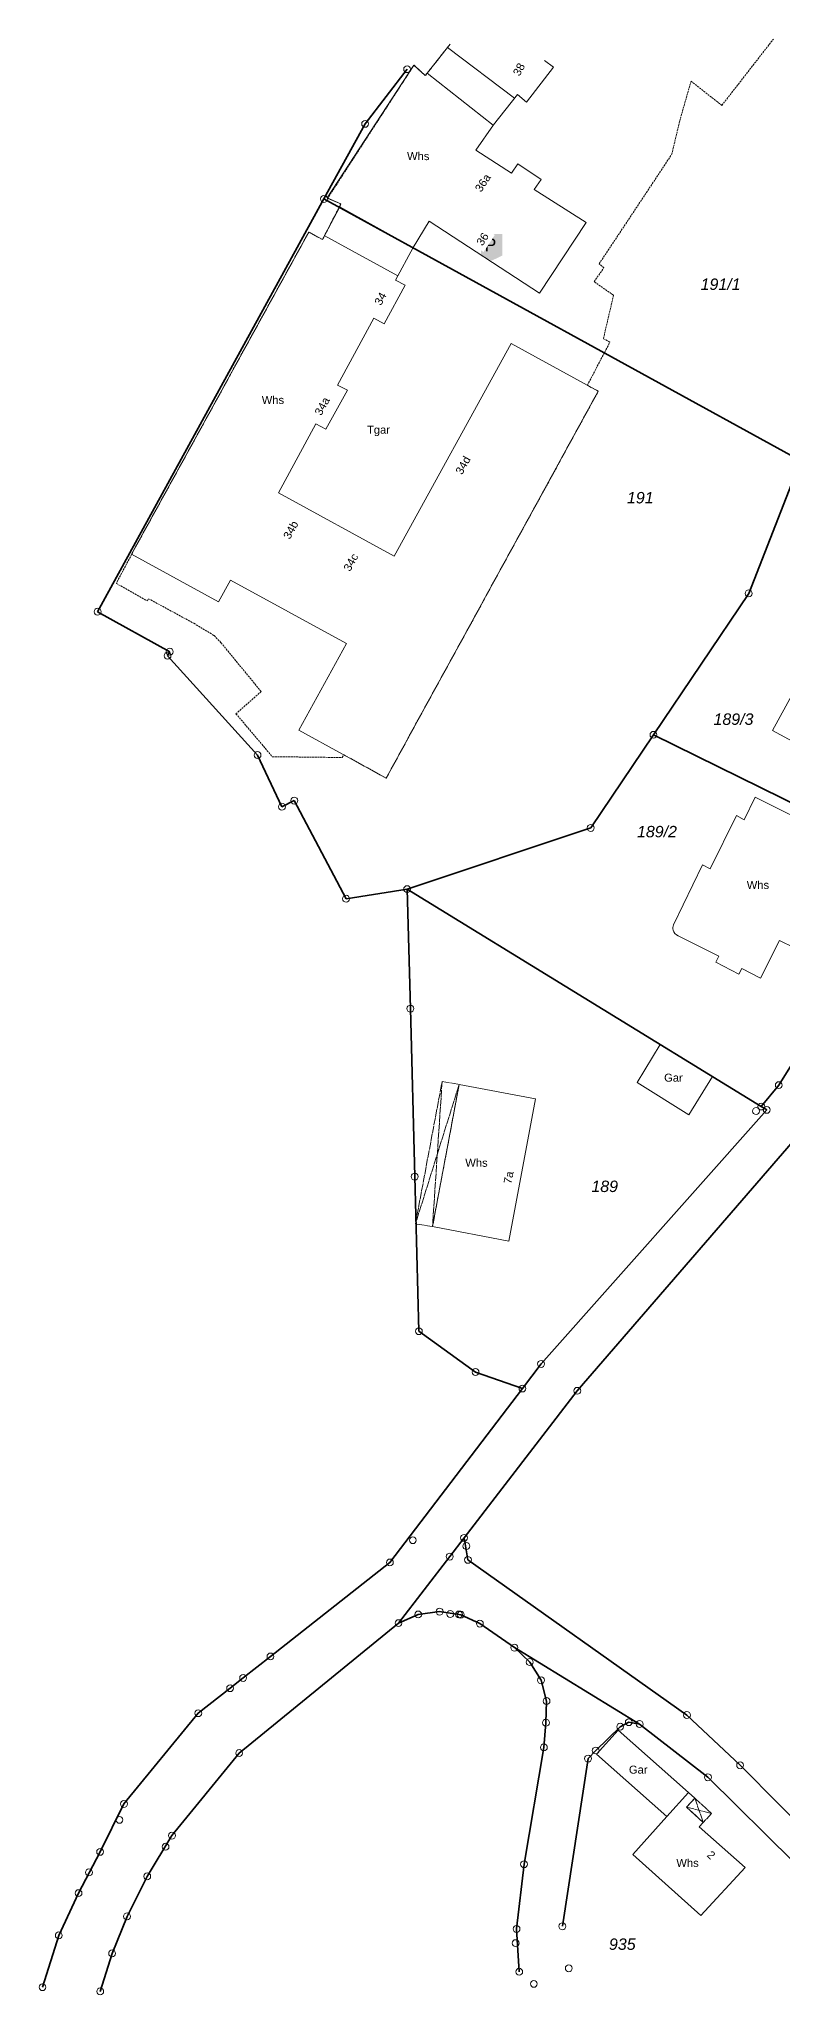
# Model space of a CAD drawing. Header units: metres. Extents: x -154 to 118, y -112 to 159.
# Drawn here: x -153.7 to -56.1, y -106.9 to 149.7 of the extents above; entities that cross this region are included whole.
import ezdxf

# ---------------------------------------------------------------- set-up
doc = ezdxf.new("R2010")
doc.units = ezdxf.units.M
for name, pattern in [('1600.2028', [0]), ('1600.2031', [1.5, 1, 0, 0, -0.5]), ('1600.2032', [0.5, 0.25, 0, 0, -0.25]), ('1600.2505', [0]), ('1600.2507', [0]), ('1600.2515', [0])]:
    doc.linetypes.add(name, pattern=pattern)
doc.layers.get('0').update_dxf_attribs({"color": 1, "linetype": 'CONTINUOUS'})
for name, color, linetype, lineweight in [('Flurstücke_Grenzpunkte', 255, 'CONTINUOUS', 0), ('Gebäude', 255, 'CONTINUOUS', 0), ('Lagebezeichnungen', 255, 'CONTINUOUS', 0), ('Migrationsobjekte', 7, 'CONTINUOUS', 18), ('Verkehr', 255, 'CONTINUOUS', 0)]:
    doc.layers.add(name, color=color, linetype=linetype, lineweight=lineweight)
doc.styles.add('Arial', font='Arial.ttf')
doc.styles.add('Flurstücksnummer - K 10 700', font='Arial Italic.ttf')
doc.styles.add('Flurstücksnummer_ Schrägstrich - K 10 700', font='Arial Italic.ttf')
doc.styles.add('Gebäudefunktion (nur BW)', font='Arial.ttf')
doc.styles.add('Sonstiger Text_ Bezeichnung - N 7 380', font='Arial.ttf')

# ---------------------------------------------------------------- blocks, each defined once
blk = doc.blocks.new('Tiefgarage')
at = {"true_color": 0xffffff}
blk.add_hatch(color=7, dxfattribs=at).paths.add_polyline_path([(-0.38168, -0.290077), (-0.38168, 0.473282), (0.38168, 0.473282), (0.38168, -0.290077), (0, -0.473282)], flags=0)
at = {"color": 7, "const_width": 0.000005}
blk.add_lwpolyline([(-0.38168, -0.290077), (-0.38168, 0.473282), (0.38168, 0.473282), (0.38168, -0.290077), (0, -0.473282), (-0.38168, -0.290077)], dxfattribs=at)
at = {"color": 7, "insert": (-0.259694, -0.137404), "char_height": 0.458016, "attachment_point": 7, "line_spacing_factor": 0.69, "style": 'Arial'}
blk.add_mtext('P', dxfattribs=at)
blk = doc.blocks.new('Grenzpunkt mit Abmarkung (Marke)')
at = {"color": 0, "lineweight": -2}
blk.add_circle((0, 0), 0.5, dxfattribs=at)

msp = doc.modelspace()

# ---------------------------------------------------------------- linework, layer by layer
at = {"layer": 'Flurstücke_Grenzpunkte', "color": 7, "linetype": '1600.2028', "lineweight": 35}
for p, q in [((-105.45, 145.76, 0.04), (-110.96, 138.59, 0.04)), ((-110.96, 138.59, 0.04), (-116.36, 128.73, 0.04)), ((-60.62, 76.99, 0.04), (-54.29, 93.12, 0.04)), ((-146.07, 74.58, 0.04), (-136.6, 69.33, 0.04)), ((-136.6, 69.33, 0.04), (-136.89, 68.81, 0.04)), ((-136.89, 68.81, 0.04), (-125.08, 55.77, 0.04)), ((-125.08, 55.77, 0.04), (-121.87, 48.99, 0.04)), ((-121.87, 48.99, 0.04), (-120.26, 49.8, 0.04)), ((-120.26, 49.8, 0.04), (-113.46, 36.92, 0.04)), ((-105.45, 38.18, 0.04), (-81.35, 46.21, 0.04)), ((-113.46, 36.92, 0.04), (-105.45, 38.18, 0.04)), ((-105.45, 38.18, 0.04), (-105.02, 22.51, 0.04)), ((-105.02, 22.51, 0.04), (-104.45, 0.46, 0.04)), ((-53.47, 17.6, 0.04), (-56.67, 12.47, 0.04)), ((-56.67, 12.47, 0.04), (-58.97, 9.66, 0.04)), ((-58.97, 9.66, 0.04), (-58.25, 9.22, 0.04)), ((-104.45, 0.46, 0.04), (-103.91, -19.82, 0.04)), ((-103.91, -19.82, 0.04), (-96.47, -25.18, 0.04)), ((-96.47, -25.18, 0.04), (-90.31, -27.34, 0.04)), ((-87.87, -24.12, 0.04), (-90.31, -27.34, 0.04)), ((-90.31, -27.34, 0.04), (-107.71, -50.16, 0.04)), ((-83.12, -27.64, 0.04), (-97.98, -46.93, 0.04)), ((-97.98, -46.93, 0.04), (-99.86, -49.39, 0.04)), ((-97.98, -46.93, 0.04), (-97.47, -49.82, 0.04)), ((-107.71, -50.16, 0.04), (-123.38, -62.49, 0.04)), ((-99.86, -49.39, 0.04), (-106.58, -58.12, 0.04)), ((-97.47, -49.82, 0.04), (-68.72, -70.18, 0.04)), ((-127.49, -75.16, 0.04), (-106.58, -58.12, 0.04)), ((-106.58, -58.12, 0.04), (-103.99, -56.98, 0.04)), ((-103.99, -56.98, 0.04), (-101.19, -56.61, 0.04)), ((-101.19, -56.61, 0.04), (-98.65, -56.98, 0.04)), ((-98.65, -56.98, 0.04), (-98.41, -57.02, 0.04)), ((-98.41, -57.02, 0.04), (-95.9, -58.18, 0.04)), ((-95.9, -58.18, 0.04), (-91.37, -61.33, 0.04)), ((-91.37, -61.33, 0.04), (-74.94, -71.36, 0.04)), ((-91.37, -61.33, 0.04), (-89.36, -63.23, 0.04)), ((-123.38, -62.49, 0.04), (-126.97, -65.31, 0.04)), ((-89.36, -63.23, 0.04), (-87.87, -65.62, 0.04)), ((-128.68, -66.66, 0.04), (-132.85, -69.94, 0.04)), ((-126.97, -65.31, 0.04), (-128.68, -66.66, 0.04)), ((-87.87, -65.62, 0.04), (-87.15, -68.34, 0.04)), ((-87.15, -68.34, 0.04), (-87.23, -71.18, 0.04)), ((-132.85, -69.94, 0.04), (-142.61, -81.84, 0.04)), ((-87.23, -71.18, 0.04), (-87.5, -74.42, 0.04)), ((-77.49, -71.71, 0.04), (-80.7, -74.83, 0.04)), ((-76.36, -71.12, 0.04), (-77.49, -71.71, 0.04)), ((-74.94, -71.36, 0.04), (-76.36, -71.12, 0.04)), ((-68.72, -70.18, 0.04), (-61.75, -76.77, 0.04)), ((-136.31, -86, 0.04), (-127.49, -75.16, 0.04)), ((-87.5, -74.42, 0.04), (-90.11, -89.75, 0.04)), ((-81.71, -75.89, 0.04), (-85.07, -97.89, 0.04)), ((-80.7, -74.83, 0.04), (-81.71, -75.89, 0.04)), ((-61.75, -76.77, 0.04), (-51.33, -87.24, 0.04)), ((-142.61, -81.84, 0.04), (-145.74, -88.13, 0.04)), ((-139.56, -91.34, 0.04), (-136.31, -86, 0.04)), ((-145.74, -88.13, 0.04), (-148.57, -93.54, 0.04)), ((-90.11, -89.75, 0.04), (-91.09, -98.24, 0.04)), ((-142.21, -96.59, 0.04), (-139.56, -91.34, 0.04)), ((-148.57, -93.54, 0.04), (-151.16, -99.09, 0.04)), ((-144.16, -101.45, 0.04), (-142.21, -96.59, 0.04)), ((-151.16, -99.09, 0.04), (-153.3, -105.89, 0.04)), ((-91.09, -98.24, 0.04), (-90.74, -103.86, 0.04)), ((-145.73, -106.44, 0.04), (-144.16, -101.45, 0.04))]:
    msp.add_line(p, q, dxfattribs=at)
at = {"layer": 'Gebäude', "color": 7, "linetype": '1600.2032', "lineweight": 18}
for p, q in [((-99.81, 149.04, 0.04), (-103.06, 144.92, 0.04)), ((-64.15, 141.01, 0.04), (-57.38, 149.71, 0.04)), ((-103.06, 144.92, 0.04), (-104.55, 146.29, 0.04)), ((-69.68, 138.95, 0.04), (-68.19, 144.19, 0.04)), ((-68.19, 144.19, 0.04), (-64.15, 141.01, 0.04)), ((-70.72, 134.59, 0.04), (-69.68, 138.95, 0.04)), ((-80.25, 120.22, 0.04), (-70.72, 134.59, 0.04)), ((-115.89, 128.81, 0.04), (-114.16, 128.08, 0.04)), ((-114.16, 128.08, 0.04), (-116.56, 123.4, 0.04)), ((-116.56, 123.4, 0.04), (-118.36, 124.39, 0.04)), ((-80.91, 117.88, 0.04), (-79.63, 119.69, 0.04)), ((-79.63, 119.69, 0.04), (-80.25, 120.22, 0.04)), ((-78.36, 116.1, 0.04), (-80.91, 117.88, 0.04)), ((-79.69, 110.41, 0.04), (-78.36, 116.1, 0.04)), ((-78.83, 109.96, 0.04), (-79.69, 110.41, 0.04)), ((-81.79, 104.3, 0.04), (-78.83, 109.96, 0.04)), ((-80.36, 103.51, 0.04), (-81.79, 104.3, 0.04)), ((-141.61, 82.11, 0.04), (-143.61, 78.3, 0.04)), ((-143.61, 78.3, 0.04), (-139.54, 75.99, 0.04)), ((-139.54, 75.99, 0.04), (-139.41, 76.29, 0.04)), ((-139.41, 76.29, 0.04), (-133.44, 73.06, 0.04)), ((-133.44, 73.06, 0.04), (-130.78, 71.45, 0.04)), ((-130.78, 71.45, 0.04), (-129.87, 70.51, 0.04)), ((-129.87, 70.51, 0.04), (-124.61, 64.11, 0.04)), ((-124.61, 64.11, 0.04), (-127.91, 61.2, 0.04)), ((-127.91, 61.2, 0.04), (-123.14, 55.56, 0.04)), ((-123.14, 55.56, 0.04), (-113.96, 55.45, 0.04)), ((-113.96, 55.45, 0.04), (-113.75, 55.81, 0.04)), ((-113.75, 55.81, 0.04), (-108.2, 52.75, 0.04))]:
    msp.add_line(p, q, dxfattribs=at)
at = {"layer": 'Gebäude', "color": 7, "linetype": '1600.2505', "lineweight": 18}
for p, q in [((-99.81, 149.04, 0.04), (-100.15, 148.59, 0.04)), ((-103.06, 144.92, 0.04), (-104.55, 146.29, 0.04)), ((-100.15, 148.59, 0.04), (-102.82, 145.22, 0.04)), ((-86.26, 146.03, 0.04), (-87.42, 146.92, 0.04)), ((-102.82, 145.22, 0.04), (-103.06, 144.92, 0.04)), ((-94.11, 138.46, 0.04), (-90.98, 142.43, 0.04)), ((-90.98, 142.43, 0.04), (-89.8, 141.43, 0.04)), ((-96.41, 135.13, 0.04), (-94.11, 138.46, 0.04)), ((-90.93, 133.36, 0.04), (-91.74, 132.11, 0.04)), ((-87.85, 131.29, 0.04), (-90.93, 133.36, 0.04)), ((-88.78, 129.99, 0.04), (-87.85, 131.29, 0.04)), ((-115.94, 128.89, 0.04), (-114.16, 128.08, 0.04)), ((-81.96, 125.64, 0.04), (-88.78, 129.99, 0.04)), ((-114.28, 127.72, 0.04), (-116.56, 123.4, 0.04)), ((-114.16, 128.08, 0.04), (-114.28, 127.72, 0.04)), ((-114.28, 127.72, 0.04), (-104.66, 122.37, 0.04)), ((-104.66, 122.37, 0.04), (-102.57, 125.8, 0.04)), ((-116.56, 123.4, 0.04), (-118.36, 124.39, 0.04)), ((-88.06, 116.39, 0.04), (-81.96, 125.64, 0.04)), ((-80.36, 103.51, 0.04), (-91.78, 109.79, 0.04)), ((-141.61, 82.11, 0.04), (-130.2, 75.86, 0.04)), ((-45.52, 80.95, 0.04), (-57.5, 59.01, 0.04)), ((-130.2, 75.86, 0.04), (-128.63, 78.72, 0.04)), ((-113.4, 70.42, 0.04), (-119.64, 59.05, 0.04)), ((-119.64, 59.05, 0.04), (-108.2, 52.75, 0.04)), ((-57.5, 59.01, 0.04), (-41.78, 50.43, 0.04)), ((-59.76, 50.23, 0.04), (-61.22, 47.28, 0.04)), ((-47.85, 44.25, 0.04), (-59.76, 50.23, 0.04)), ((-61.22, 47.28, 0.04), (-62.21, 47.84, 0.04)), ((-66.68, 41.37, 0.04), (-70.49, 33.5, 0.04)), ((-65.68, 40.85, 0.04), (-66.68, 41.37, 0.04)), ((-69.89, 32.06, 0.04), (-64.52, 29.38, 0.04)), ((-59.07, 26.5, 0.04), (-56.6, 31.45, 0.04)), ((-56.6, 31.45, 0.04), (-54.62, 30.46, 0.04)), ((-64.52, 29.38, 0.04), (-64.93, 28.6, 0.04)), ((-64.93, 28.6, 0.04), (-61.91, 27.03, 0.04)), ((-61.91, 27.03, 0.04), (-61.52, 27.79, 0.04)), ((-61.52, 27.79, 0.04), (-59.07, 26.5, 0.04)), ((-88.59, 10.66, 0.04), (-98.62, 12.55, 0.04)), ((-102.12, -6.1, 0.04), (-92.11, -7.99, 0.04)), ((-68.54, -80.33, 0.04), (-71.37, -83.5, 0.04)), ((-68.78, -82.26, 0.04), (-67.69, -81.1, 0.04)), ((-67.69, -81.1, 0.04), (-68.54, -80.33, 0.04)), ((-66.58, -84.26, 0.04), (-68.78, -82.26, 0.04)), ((-67.12, -84.85, 0.04), (-66.58, -84.26, 0.04))]:
    msp.add_line(p, q, dxfattribs=at)
for centre, radius, start, end in [((-69.51, 33.08, 0.04), 1.07, 156.7417, 195.0657), ((-69.48, 33.08, 0.04), 1.1, 194.7068, 247.8878)]:
    msp.add_arc(centre, radius, start, end, dxfattribs=at)
at = {"layer": 'Migrationsobjekte', "color": 7, "linetype": '1600.2507', "lineweight": 18}
for p, q in [((-102.82, 145.22, 0.04), (-94.15, 138.41, 0.04)), ((-116.35, 123.93, 0.04), (-106.67, 118.66, 0.04))]:
    msp.add_line(p, q, dxfattribs=at)
at = {"layer": 'Migrationsobjekte', "color": 7, "linetype": '1600.2031', "lineweight": 18}
for p, q in [((-104.36, -5.73, 0.04), (-100.85, 12.96, 0.04)), ((-100.85, 12.96, 0.04), (-102.12, -6.1, 0.04)), ((-100.85, 12.96, 0.04), (-98.62, 12.55, 0.04)), ((-102.12, -6.1, 0.04), (-104.36, -5.73, 0.04)), ((-68.78, -82.26, 0.04), (-67.69, -81.1, 0.04)), ((-67.69, -81.1, 0.04), (-65.49, -83.09, 0.04)), ((-67.69, -81.1, 0.04), (-66.58, -84.26, 0.04)), ((-68.78, -82.26, 0.04), (-65.49, -83.09, 0.04)), ((-66.58, -84.26, 0.04), (-68.78, -82.26, 0.04)), ((-65.49, -83.09, 0.04), (-66.58, -84.26, 0.04))]:
    msp.add_line(p, q, dxfattribs=at)
at = {"layer": 'Verkehr', "color": 253, "linetype": '1600.2515', "lineweight": 18, "true_color": 0x999999}
for p, q in [((-53.47, 17.6, 0.04), (-56.67, 12.47, 0.04)), ((-56.67, 12.47, 0.04), (-58.97, 9.66, 0.04)), ((-58.97, 9.66, 0.04), (-58.25, 9.22, 0.04)), ((-87.87, -24.12, 0.04), (-90.31, -27.34, 0.04)), ((-90.31, -27.34, 0.04), (-107.71, -50.16, 0.04)), ((-97.98, -46.93, 0.04), (-99.86, -49.39, 0.04)), ((-107.71, -50.16, 0.04), (-123.38, -62.49, 0.04)), ((-99.86, -49.39, 0.04), (-106.58, -58.12, 0.04)), ((-127.49, -75.16, 0.04), (-106.58, -58.12, 0.04)), ((-106.58, -58.12, 0.04), (-103.99, -56.98, 0.04)), ((-103.99, -56.98, 0.04), (-101.19, -56.61, 0.04)), ((-101.19, -56.61, 0.04), (-98.65, -56.98, 0.04)), ((-98.65, -56.98, 0.04), (-98.41, -57.02, 0.04)), ((-98.41, -57.02, 0.04), (-95.9, -58.18, 0.04)), ((-95.9, -58.18, 0.04), (-91.37, -61.33, 0.04)), ((-91.37, -61.33, 0.04), (-74.94, -71.36, 0.04)), ((-91.37, -61.33, 0.04), (-89.36, -63.23, 0.04)), ((-123.38, -62.49, 0.04), (-126.97, -65.31, 0.04)), ((-89.36, -63.23, 0.04), (-87.87, -65.62, 0.04)), ((-128.68, -66.66, 0.04), (-132.85, -69.94, 0.04)), ((-126.97, -65.31, 0.04), (-128.68, -66.66, 0.04)), ((-87.87, -65.62, 0.04), (-87.15, -68.34, 0.04)), ((-87.15, -68.34, 0.04), (-87.23, -71.18, 0.04)), ((-132.85, -69.94, 0.04), (-142.61, -81.84, 0.04)), ((-87.23, -71.18, 0.04), (-87.5, -74.42, 0.04)), ((-136.31, -86, 0.04), (-127.49, -75.16, 0.04)), ((-87.5, -74.42, 0.04), (-90.11, -89.75, 0.04)), ((-142.61, -81.84, 0.04), (-145.74, -88.13, 0.04)), ((-139.56, -91.34, 0.04), (-136.31, -86, 0.04)), ((-145.74, -88.13, 0.04), (-148.57, -93.54, 0.04)), ((-90.11, -89.75, 0.04), (-91.09, -98.24, 0.04)), ((-142.21, -96.59, 0.04), (-139.56, -91.34, 0.04)), ((-148.57, -93.54, 0.04), (-151.16, -99.09, 0.04)), ((-144.16, -101.45, 0.04), (-142.21, -96.59, 0.04)), ((-151.16, -99.09, 0.04), (-153.3, -105.89, 0.04)), ((-91.09, -98.24, 0.04), (-90.74, -103.86, 0.04)), ((-145.73, -106.44, 0.04), (-144.16, -101.45, 0.04))]:
    msp.add_line(p, q, dxfattribs=at)

# ---------------------------------------------------------------- block references
at = {"layer": 'Flurstücke_Grenzpunkte', "color": 7, "lineweight": 18, "xscale": 0.9, "yscale": 0.9, "zscale": 0.9}
for p in [(-105.45, 145.76, 0.04), (-110.96, 138.59, 0.04), (-116.36, 128.73, 0.04), (-60.62, 76.99, 0.04), (-146.07, 74.58, 0.04), (-136.6, 69.33, 0.04), (-136.89, 68.81, 0.04), (-73.12, 58.43, 0.04), (-125.08, 55.77, 0.04), (-121.87, 48.99, 0.04), (-120.26, 49.8, 0.04), (-81.35, 46.21, 0.04), (-105.45, 38.18, 0.04), (-113.46, 36.92, 0.04), (-105.02, 22.51, 0.04), (-56.67, 12.47, 0.04), (-59.66, 9.07, 0.04), (-58.97, 9.66, 0.04), (-58.25, 9.22, 0.04), (-104.45, 0.46, 0.04), (-103.91, -19.82, 0.04), (-96.47, -25.18, 0.04), (-87.87, -24.12, 0.04), (-90.31, -27.34, 0.04), (-83.12, -27.64, 0.04), (-104.7, -47.24, 0.04), (-97.98, -46.93, 0.04), (-97.67, -48.01, 0.04), (-107.71, -50.16, 0.04), (-99.86, -49.39, 0.04), (-97.47, -49.82, 0.04), (-101.19, -56.61, 0.04), (-106.58, -58.12, 0.04), (-103.99, -56.98, 0.04), (-99.78, -56.93, 0.04), (-98.65, -56.98, 0.04), (-98.41, -57.02, 0.04), (-95.9, -58.18, 0.04), (-91.37, -61.33, 0.04), (-123.38, -62.49, 0.04), (-89.36, -63.23, 0.04), (-128.68, -66.66, 0.04), (-126.97, -65.31, 0.04), (-87.87, -65.62, 0.04), (-87.15, -68.34, 0.04), (-132.85, -69.94, 0.04), (-87.23, -71.18, 0.04), (-77.49, -71.71, 0.04), (-76.36, -71.12, 0.04), (-74.94, -71.36, 0.04), (-68.72, -70.18, 0.04), (-87.5, -74.42, 0.04), (-80.7, -74.83, 0.04), (-127.49, -75.16, 0.04), (-81.71, -75.89, 0.04), (-61.75, -76.77, 0.04), (-65.97, -78.35, 0.04), (-142.61, -81.84, 0.04), (-143.2, -83.93, 0.04), (-137.15, -87.46, 0.04), (-136.31, -86, 0.04), (-145.74, -88.13, 0.04), (-90.11, -89.75, 0.04), (-147.2, -90.82, 0.04), (-139.56, -91.34, 0.04), (-148.57, -93.54, 0.04), (-142.21, -96.59, 0.04), (-85.07, -97.89, 0.04), (-151.16, -99.09, 0.04), (-91.21, -100.1, 0.04), (-91.09, -98.24, 0.04), (-144.16, -101.45, 0.04), (-90.74, -103.86, 0.04), (-88.82, -105.45, 0.04), (-84.23, -103.41, 0.04), (-153.3, -105.89, 0.04), (-145.73, -106.44, 0.04)]:
    msp.add_blockref('Grenzpunkt mit Abmarkung (Marke)', p, dxfattribs=at)
at = {"layer": 'Gebäude', "color": 142, "lineweight": 18, "true_color": 0x12adde, "xscale": 3.7, "yscale": 3.7, "zscale": 3.7}
msp.add_blockref('Tiefgarage', (-94.35, 122.39, 0.04), dxfattribs=at)

# ---------------------------------------------------------------- texts
at = {"layer": 'Flurstücke_Grenzpunkte', "color": 7, "lineweight": 18, "char_height": 1.5, "attachment_point": 5, "rotation": 0.0091, "line_spacing_factor": 0.69, "bg_fill": 2}
for s, insert, style in [('191/1', (-64.31, 117.54, 0.04), 'Flurstücksnummer_ Schrägstrich - K 10 700'), ('191', (-74.85, 89.53, 0.04), 'Flurstücksnummer - K 10 700'), ('189/3', (-62.62, 60.47, 0.04), 'Flurstücksnummer_ Schrägstrich - K 10 700'), ('189/2', (-72.66, 45.72, 0.04), 'Flurstücksnummer_ Schrägstrich - K 10 700'), ('189', (-79.52, -0.82, 0.04), 'Flurstücksnummer - K 10 700'), ('935', (-77.21, -100.25, 0.04), 'Flurstücksnummer - K 10 700')]:
    msp.add_mtext(s, dxfattribs=dict(at, insert=insert, style=style))
at = {"layer": 'Gebäude', "color": 7, "lineweight": 18, "char_height": 1.05, "attachment_point": 5, "rotation": 0.0091, "line_spacing_factor": 0.69, "style": 'Gebäudefunktion (nur BW)', "bg_fill": 2}
for s, insert in [('Whs', (-103.99, 134.35, 0.04)), ('Whs', (-123.06, 102.35, 0.04)), ('Tgar', (-109.21, 98.3, 0.04)), ('Whs', (-59.41, 38.72, 0.04)), ('Gar', (-70.5, 13.44, 0.04)), ('Whs', (-96.35, 2.27, 0.04)), ('Gar', (-75.12, -77.35, 0.04)), ('Whs', (-68.65, -89.59, 0.04))]:
    msp.add_mtext(s, dxfattribs=dict(at, insert=insert))
at = {"layer": 'Lagebezeichnungen', "color": 7, "lineweight": 18, "char_height": 1.05, "attachment_point": 5, "line_spacing_factor": 0.69, "style": 'Sonstiger Text_ Bezeichnung - N 7 380', "bg_fill": 2}
for s, insert, rotation in [('38', (-90.77, 145.73, 0.04), 61.2972), ('36a', (-95.51, 130.85, 0.04), 56.6361), ('34', (-108.95, 115.64, 0.04), 61.2964), ('34a', (-116.6, 101.54, 0.04), 61.2955), ('34d', (-98.11, 93.79, 0.04), 61.2964), ('34b', (-120.71, 85.31, 0.04), 61.2936), ('34c', (-112.83, 81.06, 0.04), 61.2936)]:
    msp.add_mtext(s, dxfattribs=dict(at, insert=insert, rotation=rotation))

# ---------------------------------------------------------------- next in the draw order: linework, layer by layer
at = {"layer": 'Flurstücke_Grenzpunkte', "color": 7, "linetype": '1600.2028', "lineweight": 35}
for p, q in [((-116.36, 128.73, 0.04), (-146.07, 74.58, 0.04)), ((-73.12, 58.43, 0.04), (-60.62, 76.99, 0.04)), ((-81.35, 46.21, 0.04), (-73.12, 58.43, 0.04)), ((-73.12, 58.43, 0.04), (-47.09, 45.62, 0.04)), ((-105.45, 38.18, 0.04), (-58.97, 9.66, 0.04)), ((-58.25, 9.22, 0.04), (-87.87, -24.12, 0.04)), ((-51.42, 8.99, 0.04), (-83.12, -27.64, 0.04)), ((-74.94, -71.36, 0.04), (-65.97, -78.35, 0.04))]:
    msp.add_line(p, q, dxfattribs=at)
at = {"layer": 'Gebäude', "color": 7, "linetype": '1600.2505', "lineweight": 18}
for p, q in [((-104.55, 146.29, 0.04), (-115.94, 128.89, 0.04)), ((-89.8, 141.43, 0.04), (-86.26, 146.03, 0.04)), ((-91.74, 132.11, 0.04), (-96.41, 135.13, 0.04)), ((-118.36, 124.39, 0.04), (-141.61, 82.11, 0.04)), ((-106.99, 118.06, 0.04), (-104.66, 122.37, 0.04)), ((-105.69, 117.43, 0.04), (-106.99, 118.06, 0.04)), ((-108.47, 112.34, 0.04), (-105.69, 117.43, 0.04)), ((-114.57, 104.3, 0.04), (-109.8, 113.1, 0.04)), ((-109.8, 113.1, 0.04), (-108.47, 112.34, 0.04)), ((-91.78, 109.79, 0.04), (-107.17, 81.85, 0.04)), ((-116.11, 98.55, 0.04), (-113.29, 103.65, 0.04)), ((-113.29, 103.65, 0.04), (-114.57, 104.3, 0.04)), ((-108.2, 52.75, 0.04), (-80.36, 103.51, 0.04)), ((-122.31, 90.17, 0.04), (-117.44, 99.23, 0.04)), ((-117.44, 99.23, 0.04), (-116.11, 98.55, 0.04)), ((-107.17, 81.85, 0.04), (-122.31, 90.17, 0.04)), ((-128.63, 78.72, 0.04), (-113.4, 70.42, 0.04)), ((-62.21, 47.84, 0.04), (-65.68, 40.85, 0.04)), ((-72.22, 17.78, 0.04), (-75.27, 12.82, 0.04)), ((-65.37, 13.58, 0.04), (-72.22, 17.78, 0.04)), ((-68.46, 8.56, 0.04), (-65.37, 13.58, 0.04)), ((-98.62, 12.55, 0.04), (-102.12, -6.1, 0.04)), ((-75.27, 12.82, 0.04), (-68.46, 8.56, 0.04)), ((-77.77, -72.16, 0.04), (-80.61, -75.32, 0.04)), ((-68.54, -80.33, 0.04), (-77.77, -72.16, 0.04)), ((-80.61, -75.32, 0.04), (-71.37, -83.5, 0.04)), ((-71.37, -83.5, 0.04), (-75.81, -88.47, 0.04))]:
    msp.add_line(p, q, dxfattribs=at)
at = {"layer": 'Gebäude', "color": 7, "linetype": '1600.2032', "lineweight": 18}
for p, q in [((-104.55, 146.29, 0.04), (-115.89, 128.81, 0.04)), ((-118.36, 124.39, 0.04), (-141.61, 82.11, 0.04)), ((-108.2, 52.75, 0.04), (-80.36, 103.51, 0.04))]:
    msp.add_line(p, q, dxfattribs=at)
at = {"layer": 'Migrationsobjekte', "color": 7, "linetype": '1600.2507', "lineweight": 18}
msp.add_line((-100.15, 148.59, 0.04), (-91.35, 141.95, 0.04), dxfattribs=at)
at = {"layer": 'Migrationsobjekte', "color": 7, "linetype": '1600.2031', "lineweight": 18}
for q in [(-104.36, -5.73, 0.04), (-102.12, -6.1, 0.04)]:
    msp.add_line((-98.62, 12.55, 0.04), q, dxfattribs=at)
at = {"layer": 'Verkehr', "color": 253, "linetype": '1600.2515', "lineweight": 18, "true_color": 0x999999}
for p, q in [((-58.25, 9.22, 0.04), (-87.87, -24.12, 0.04)), ((-74.94, -71.36, 0.04), (-65.97, -78.35, 0.04))]:
    msp.add_line(p, q, dxfattribs=at)

# ---------------------------------------------------------------- next in the draw order: texts
at = {"layer": 'Lagebezeichnungen', "color": 7, "lineweight": 18, "char_height": 1.05, "attachment_point": 5, "line_spacing_factor": 0.69, "style": 'Sonstiger Text_ Bezeichnung - N 7 380', "bg_fill": 2}
for s, insert, rotation in [('36', (-95.55, 123.46, 0.04), 56.6361), ('7a', (-92.13, 0.34, 0.04), 79.3304), ('2', (-65.54, -88.55, 0.04), 318.4697)]:
    msp.add_mtext(s, dxfattribs=dict(at, insert=insert, rotation=rotation))

# ---------------------------------------------------------------- next in the draw order: linework, layer by layer
at = {"layer": 'Flurstücke_Grenzpunkte', "color": 7, "linetype": '1600.2028', "lineweight": 35}
for p, q in [((-116.36, 128.73, 0.04), (-53.79, 94.39, 0.04)), ((-65.97, -78.35, 0.04), (-54.65, -89.54, 0.04))]:
    msp.add_line(p, q, dxfattribs=at)
at = {"layer": 'Gebäude', "color": 7, "linetype": '1600.2505', "lineweight": 18}
for p, q in [((-102.57, 125.8, 0.04), (-88.06, 116.39, 0.04)), ((-92.11, -7.99, 0.04), (-88.59, 10.66, 0.04)), ((-61.08, -90.16, 0.04), (-67.12, -84.85, 0.04)), ((-75.81, -88.47, 0.04), (-66.89, -96.5, 0.04)), ((-66.89, -96.5, 0.04), (-61.08, -90.16, 0.04))]:
    msp.add_line(p, q, dxfattribs=at)
at = {"layer": 'Verkehr', "color": 253, "linetype": '1600.2515', "lineweight": 18, "true_color": 0x999999}
msp.add_line((-65.97, -78.35, 0.04), (-54.65, -89.54, 0.04), dxfattribs=at)

doc.saveas('drawing.dxf')
